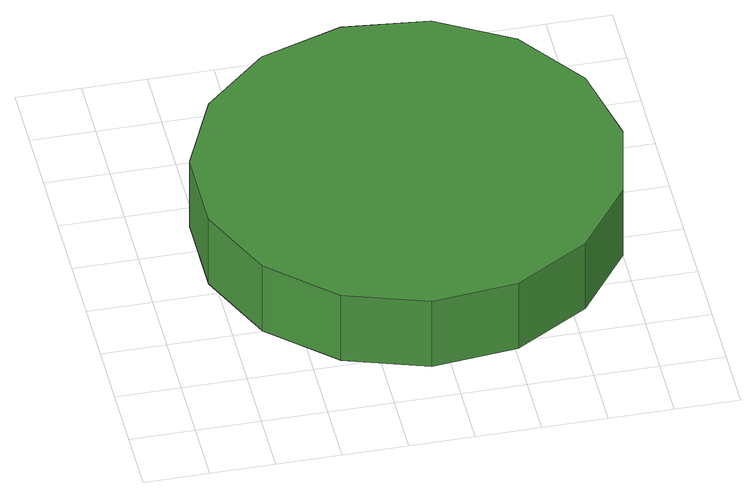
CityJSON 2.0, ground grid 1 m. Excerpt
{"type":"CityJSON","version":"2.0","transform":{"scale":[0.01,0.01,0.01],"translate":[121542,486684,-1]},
"CityObjects":{
"tree1":{"type":"SolitaryVegetationObject","attributes":{"function":"something"},"geometry":[{"type":"MultiSurface","lod":"1","boundaries":[[[0,1,2,3,4,5,6,7,8,9,10,11,12,13,14]],[[15,16,17,18,19,20,21,22,23,24,25,26,27,28,29]],[[0,29,28,1]],[[1,28,27,2]],[[2,27,26,3]],[[3,26,25,4]],[[4,25,24,5]],[[5,24,23,6]],[[6,23,22,7]],[[7,22,21,8]],[[8,21,20,9]],[[9,20,19,10]],[[10,19,18,11]],[[11,18,17,12]],[[12,17,16,13]],[[13,16,15,14]],[[14,15,29,0]]]}]}
},
"vertices":[
[727,391,218],[699,522,218],[620,631,218],[504,698,218],[371,712,218],[243,670,218],[144,581,218],[89,458,218],[89,324,218],[144,202,218],[243,112,218],[371,70,218],[504,84,218],[620,152,218],[699,260,218],[699,260,93],[620,152,93],[504,84,93],[371,70,93],[243,112,93],[144,202,93],[89,324,93],[89,458,93],[144,581,93],[243,670,93],[371,712,93],[504,698,93],[620,631,93],[699,522,93],[727,391,93]
]}
